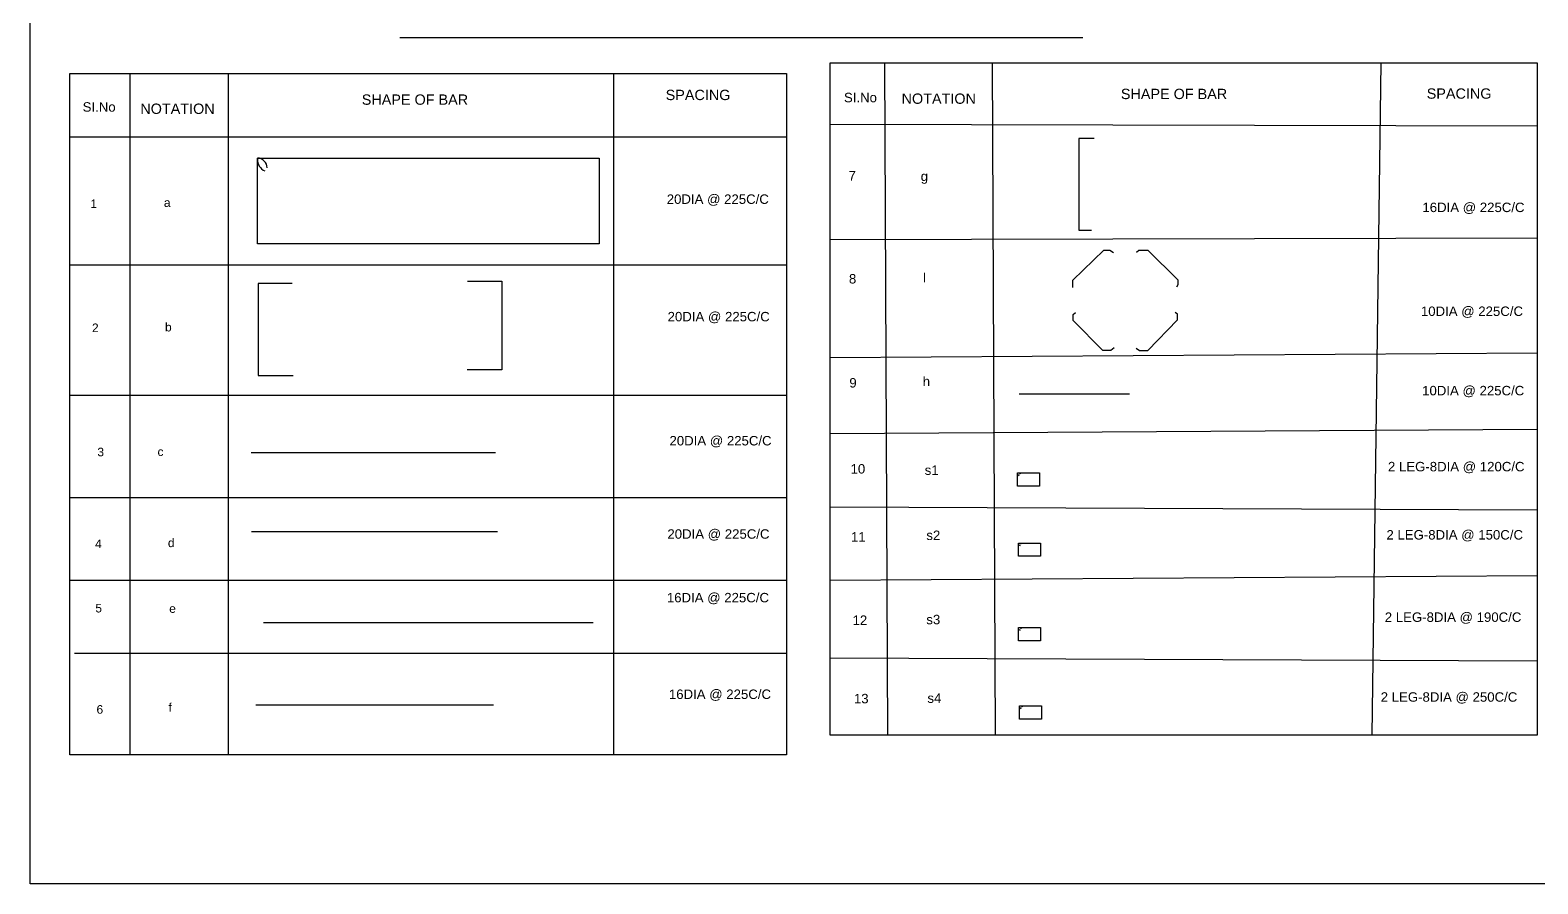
# Model space of a CAD drawing. Header units: millimetres. Extents: x 369 to 28950, y 216 to 20004.
# Drawn here: x 369 to 17929, y 216 to 10154 of the extents above; entities that cross this region are included whole.
import ezdxf

# ---------------------------------------------------------------- set-up
doc = ezdxf.new("R2010")
doc.units = ezdxf.units.MM
doc.header["$MEASUREMENT"] = 0
doc.layers.add('DIM', color=7, linetype='Continuous')
doc.layers.add('TXT', color=7, linetype='Continuous')
doc.styles.get("Standard").update_dxf_attribs({"font": 'arial.ttf'})

msp = doc.modelspace()

# ---------------------------------------------------------------- linework, layer by layer
msp.add_lwpolyline([(28872, 215.5), (369.2, 215.5), (369.2, 20003.9), (28872, 20003.9)], close=True)
at = {"layer": 'DIM'}
for points in [[(9687.2, 9774.4), (17921.5, 9774.4), (17921.5, 1947.5), (9687.2, 1947.5)], [(831.2, 9649.3), (9176.8, 9649.3), (9176.8, 1715.7), (831.2, 1715.7)], [(3015.6, 8665.3), (6995.5, 8665.3), (6995.5, 7666.4), (3015.6, 7666.4)], [(11867.9, 5000.2), (12126.1, 5000.2), (12126.1, 4845.4), (11867.9, 4845.4)], [(11879.1, 4183.6), (12137.3, 4183.6), (12137.3, 4028.8), (11879.1, 4028.8)], [(11879.1, 3198.7), (12137.3, 3198.7), (12137.3, 3043.9), (11879.1, 3043.9)], [(11891, 2288.1), (12149.2, 2288.1), (12149.2, 2133.3), (11891, 2133.3)]]:
    msp.add_lwpolyline(points, close=True, dxfattribs=at)
for points in [[(10320.4, 9774.4), (10355.2, 1947.5)], [(11574, 9774.4), (11608.8, 1947.5)], [(16100.8, 9774.4), (15996.4, 1947.5)], [(1530.4, 9649.3), (1530.4, 1715.7)], [(2677, 9649.3), (2677, 1715.7)], [(7162.6, 9649.3), (7162.6, 1715.7)], [(9687.2, 9058.5), (17921.5, 9041.1)], [(831.2, 8910.5), (9176.8, 8910.5)], [(12760.3, 8894.7), (12582, 8894.7), (12582, 7825.3), (12731.8, 7825.3)], [(9687.2, 7719), (17921.5, 7736.4)], [(12514, 7156.7), (12514, 7242.2), (12874.3, 7591.5), (12945.7, 7591.5), (12984.9, 7566.6)], [(13256, 7570.1), (13281, 7591.5), (13388, 7591.5), (13734, 7245.8), (13734, 7188.7), (13719.8, 7163.8)], [(831.2, 7421.8), (9176.8, 7421.8)], [(3421.3, 7203), (3026.7, 7203), (3026.7, 6135.1), (3433.6, 6135.1)], [(5464.4, 7231.7), (5863.1, 7231.7), (5863.1, 6200.8), (5526, 6200.8), (5460.2, 6200.8)], [(12993.8, 6457.7), (12956.5, 6425.2), (12863.4, 6425.2), (12517.1, 6774.2), (12517.1, 6844), (12542, 6868.8)], [(13250, 6451.5), (13290.4, 6425.2), (13388.2, 6425.2), (13732.9, 6783.5), (13732.9, 6848.7), (13703.4, 6868.8)], [(9687.2, 6344.6), (17921.5, 6396.8)], [(831.2, 5903.2), (9176.8, 5903.2)], [(11888.6, 5922.2), (13172.3, 5922.2)], [(9687.2, 5457.4), (17921.5, 5509.6)], [(2944.2, 5236.4), (5788.8, 5236.4)], [(11872.1, 4979.9), (11889, 4970.6)], [(11887.4, 5000.2), (11899.2, 4985)], [(831.2, 4712.2), (9176.8, 4712.2)], [(9687.2, 4605), (17921.5, 4570.2)], [(2948.3, 4316.4), (5813.5, 4316.4)], [(11883.3, 4163.3), (11900.2, 4154)], [(11898.5, 4183.6), (11910.4, 4168.4)], [(831.2, 3751.3), (9176.8, 3751.3)], [(9687.2, 3752.5), (17921.5, 3804.7)], [(3086.6, 3259.7), (6926, 3259.7)], [(11883.3, 3178.4), (11900.2, 3169.1)], [(11898.5, 3198.7), (11910.4, 3183.4)], [(885.3, 2902.7), (9176.8, 2902.7)], [(9687.2, 2847.9), (17921.5, 2813.1)], [(2996.1, 2298.6), (5766.8, 2298.6)], [(11910.5, 2288.1), (11922.3, 2272.9)], [(11895.2, 2267.8), (11912.2, 2258.5)]]:
    msp.add_lwpolyline(points, dxfattribs=at)
for centre, radius, start, end in [((3012.5, 8548.1), 117.2, 1.26937, 88.44377), ((3167.5, 8651.2), 151.9, 178.95788, 243.93754)]:
    msp.add_arc(centre, radius, start, end, dxfattribs=at)
at = {"layer": 'TXT'}
msp.add_line((4674.1, 10070.1), (12631.1, 10070.1), dxfattribs=at)

# ---------------------------------------------------------------- texts
for s, height, p in [('SI.No', 110, (980.7, 9205.1)), ('SHAPE OF BAR', 120, (4231.3, 9285.9)), ('SPACING', 120, (7770.8, 9340.2)), ('SI.No', 110, (9847.3, 9315)), ('NOTATION', 120, (10518.6, 9296.8)), ('SHAPE OF BAR', 120, (13072.3, 9351.9)), ('SPACING', 120, (16634.4, 9356.2)), ('NOTATION', 120, (1652.3, 9179.5)), ('7', 110, (9900.4, 8403.8)), ('g', 110, (10741.3, 8398.1)), ('1', 100, (1070.9, 8083.2)), ('a', 100, (1926.8, 8096.9)), ('20DIA @ 225C/C', 110, (7783.3, 8131.8)), ('16DIA @ 225C/C', 110, (16584.2, 8036.3)), ('8', 110, (9905.4, 7204.6)), (' l', 110, (10724.9, 7216.6)), ('20DIA @ 225C/C', 110, (7793.5, 6764)), ('10DIA @ 225C/C', 110, (16566.7, 6826.9)), ('2', 100, (1089.3, 6638.7)), ('b', 100, (1939.9, 6646.8)), ('9', 110, (9909.9, 5993.8)), ('h', 110, (10765, 6009.8)), ('10DIA @ 225C/C', 110, (16581.2, 5902.8)), ('3', 100, (1152, 5193.1)), ('c', 100, (1852.6, 5196.6)), ('20DIA @ 225C/C', 110, (7815.3, 5319.5)), ('10', 110, (9924, 4992.2)), ('2 LEG-8DIA @ 120C/C', 110, (16183, 5017.9)), ('s1', 110, (10787.4, 4976.7)), ('4', 100, (1124.7, 4123.6)), ('d', 100, (1973.2, 4135.6)), ('20DIA @ 225C/C', 110, (7790.9, 4233.4)), ('11', 110, (9928.1, 4199.8)), ('s2', 110, (10807.1, 4218.3)), ('2 LEG-8DIA @ 150C/C', 110, (16165.2, 4224.1)), ('16DIA @ 225C/C', 110, (7784.8, 3492.6)), ('5', 100, (1128.5, 3375.3)), ('e', 100, (1988.6, 3370.6)), ('12', 110, (9947.2, 3229.9)), ('s3', 110, (10806.7, 3237.3)), ('2 LEG-8DIA @ 190C/C', 110, (16146.3, 3265.3)), ('16DIA @ 225C/C', 110, (7808.4, 2367.8)), ('6', 100, (1142, 2196.2)), ('f', 100, (1979.9, 2220.2)), ('13', 110, (9963.3, 2317)), ('s4', 110, (10819.5, 2322.4)), ('2 LEG-8DIA @ 250C/C', 110, (16098.9, 2335.8))]:
    msp.add_text(s, height=height, dxfattribs=at).set_placement(p)

doc.saveas('drawing.dxf')
